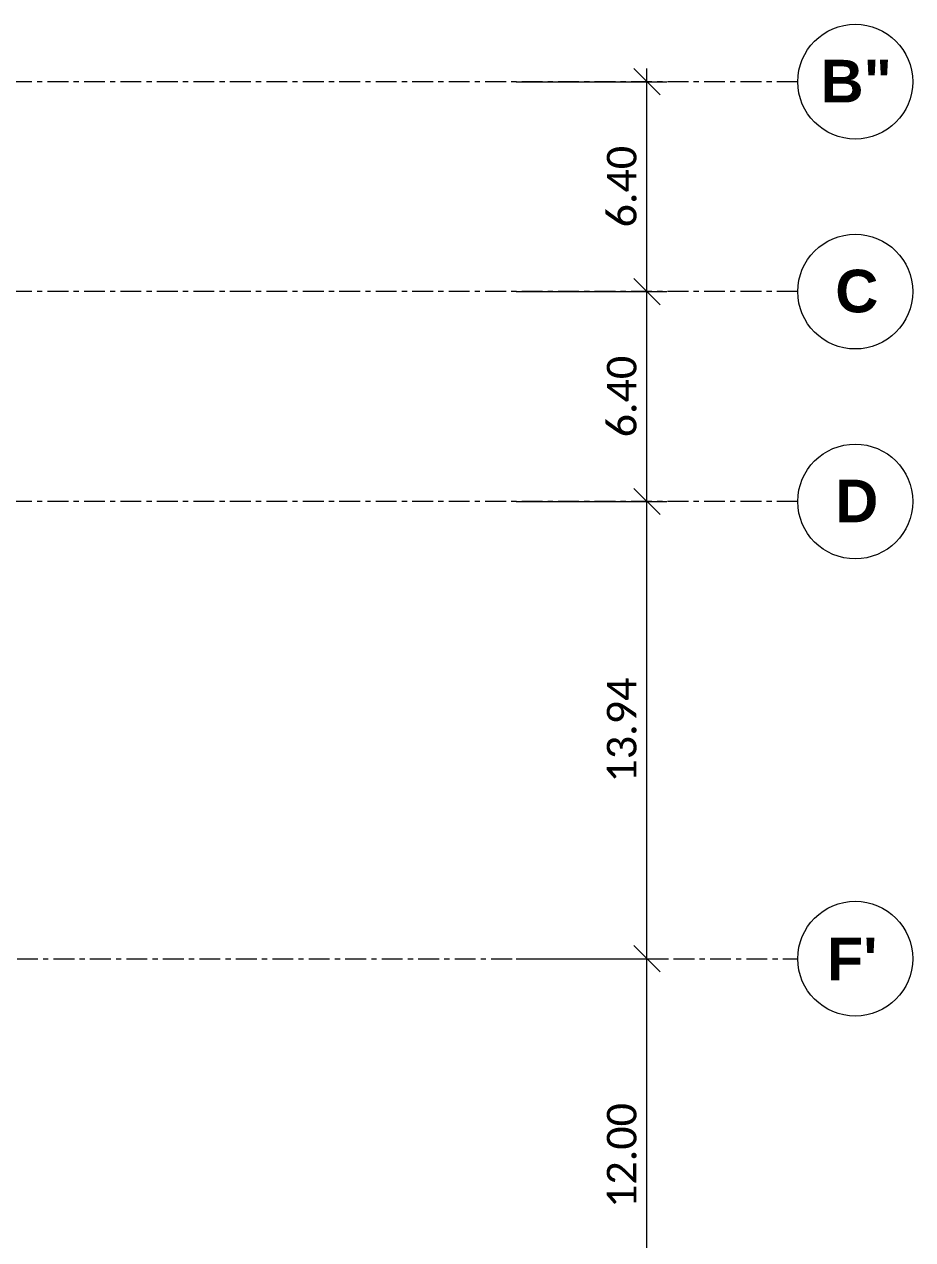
# Model space of a CAD drawing. Header units: metres. Extents: x 1156 to 2335, y -13 to 268.
# Drawn here: x 1394.02 to 1421.09, y 155.69 to 192.75 of the extents above; entities that cross this region are included whole.
import ezdxf

# ---------------------------------------------------------------- set-up
doc = ezdxf.new("R2010")
doc.units = ezdxf.units.M
doc.header["$LTSCALE"] = 0.05
doc.header["$PDMODE"] = 1
doc.linetypes.add('Grid Line', pattern=[0.022225, 0.0127, -0.003175, 0.003175, -0.003175])
doc.layers.get('0').update_dxf_attribs({"lineweight": 0})
doc.layers.get('Defpoints').update_dxf_attribs({"lineweight": 15})
for name, color, linetype, lineweight in [('#COTAS', 7, 'Continuous', 18), ('S-GRID-IDEN', 7, 'Continuous', 5), ('S-GRID-IDEN-1', 7, 'Continuous', 18)]:
    doc.layers.add(name, color=color, linetype=linetype, lineweight=lineweight)
doc.layers.add('S-GRID-1', color=7, linetype='Grid Line', lineweight=5, true_color=0x0080c0)
doc.styles.add('Arial_B', font='arialbd.ttf', dxfattribs={"height": 1.3})
doc.styles.add('Calibri', font='calibri.ttf', dxfattribs={"height": 0.9})
doc.dimstyles.new('_Linear__M_MM_1_8mm', dxfattribs={"dimscale": 0.3048, "dimtxt": 0.9, "dimasz": 2.624672, "dimexe": 2, "dimexo": 0.0625, "dimgap": 1, "dimtad": 1, "dimrnd": 0.001, "dimzin": 0, "dimdsep": 46, "dimtxsty": 'Calibri', "dimblk1": 'OBLIQUE', "dimblk2": 'OBLIQUE', "dimsah": 1, "dimcen": 0.09, "dimdle": 1.312336, "dimclrd": 1, "dimclre": 1, "dimclrt": 1, "dimazin": 0, "dimtfac": 1, "dimtix": 1, "dimtmove": 0, "dimatfit": 3, "dimfxl": 0.1, "dimtvp": 1, "dimtolj": 1, "dimtzin": 0, "dimlwd": 5, "dimlwe": 5, "dimarcsym": 2})

# ---------------------------------------------------------------- blocks, each defined once
blk = doc.blocks.new('Eixo - CABEÇA DE EIXO - PRETO-498843-Térreo Copiar 1')
at = {"layer": 'S-GRID-IDEN-1'}
blk.add_circle((0, 0), 0.0035, dxfattribs=at)
blk = doc.blocks.new('_OBLIQUE')
at = {"color": 0, "linetype": 'ByBlock'}
blk.add_line((-0.5, -0.5), (0.5, 0.5), dxfattribs=at)
blk = doc.blocks.new('*D1180')
at = {"layer": '#COTAS', "color": 1, "lineweight": 5, "transparency": 16777216}
for p, q in [((1412.994, 151.86), (1412.994, 164.66)), ((1409.013, 164.26), (1413.604, 164.26)), ((1409.013, 152.26), (1413.604, 152.26))]:
    blk.add_line(p, q, dxfattribs=at)
at = {"layer": 'Defpoints', "color": 0, "transparency": 16777216}
for p in [(1408.994, 164.26), (1412.994, 164.26), (1408.994, 152.26)]:
    blk.add_point(p, dxfattribs=at)
at = {"layer": '#COTAS', "color": 1, "lineweight": 5, "transparency": 16777216, "xscale": 0.8, "yscale": 0.8, "zscale": 0.8}
for p, rotation in [((1412.994, 164.26), 90), ((1412.994, 152.26), 270)]:
    blk.add_blockref('_OBLIQUE', p, dxfattribs=dict(at, rotation=rotation))
at = {"layer": '#COTAS', "color": 1, "transparency": 16777216, "insert": (1412.228, 158.26), "char_height": 0.9, "width": 3.87808, "attachment_point": 5, "rotation": 90, "style": 'Calibri'}
blk.add_mtext('\\A1;12.00', dxfattribs=at)
blk = doc.blocks.new('*D1181')
at = {"layer": '#COTAS', "color": 1, "lineweight": 5, "transparency": 16777216}
for p, q in [((1412.994, 163.86), (1412.994, 178.6)), ((1409.013, 178.2), (1413.604, 178.2)), ((1409.013, 164.26), (1413.604, 164.26))]:
    blk.add_line(p, q, dxfattribs=at)
at = {"layer": 'Defpoints', "color": 0, "transparency": 16777216}
for p in [(1408.994, 178.2), (1412.994, 178.2), (1408.994, 164.26)]:
    blk.add_point(p, dxfattribs=at)
at = {"layer": '#COTAS', "color": 1, "lineweight": 5, "transparency": 16777216, "xscale": 0.8, "yscale": 0.8, "zscale": 0.8}
for p, rotation in [((1412.994, 178.2), 90), ((1412.994, 164.26), 270)]:
    blk.add_blockref('_OBLIQUE', p, dxfattribs=dict(at, rotation=rotation))
at = {"layer": '#COTAS', "color": 1, "transparency": 16777216, "insert": (1412.228, 171.23), "char_height": 0.9, "width": 3.87808, "attachment_point": 5, "rotation": 90, "style": 'Calibri'}
blk.add_mtext('\\A1;13.94', dxfattribs=at)
blk = doc.blocks.new('*D1182')
at = {"layer": '#COTAS', "color": 1, "lineweight": 5, "transparency": 16777216}
for p, q in [((1412.994, 177.8), (1412.994, 185)), ((1409.013, 184.6), (1413.604, 184.6)), ((1409.013, 178.2), (1413.604, 178.2))]:
    blk.add_line(p, q, dxfattribs=at)
at = {"layer": 'Defpoints', "color": 0, "transparency": 16777216}
for p in [(1408.994, 184.6), (1412.994, 184.6), (1408.994, 178.2)]:
    blk.add_point(p, dxfattribs=at)
at = {"layer": '#COTAS', "color": 1, "lineweight": 5, "transparency": 16777216, "xscale": 0.8, "yscale": 0.8, "zscale": 0.8}
for p, rotation in [((1412.994, 184.6), 90), ((1412.994, 178.2), 270)]:
    blk.add_blockref('_OBLIQUE', p, dxfattribs=dict(at, rotation=rotation))
at = {"layer": '#COTAS', "color": 1, "transparency": 16777216, "insert": (1412.228, 181.4), "char_height": 0.9, "width": 3.01346, "attachment_point": 5, "rotation": 90, "style": 'Calibri'}
blk.add_mtext('\\A1;6.40', dxfattribs=at)
blk = doc.blocks.new('*D1183')
at = {"layer": '#COTAS', "color": 1, "lineweight": 5, "transparency": 16777216}
for p, q in [((1412.994, 184.2), (1412.994, 191.4)), ((1409.013, 191), (1413.604, 191)), ((1409.013, 184.6), (1413.604, 184.6))]:
    blk.add_line(p, q, dxfattribs=at)
at = {"layer": 'Defpoints', "color": 0, "transparency": 16777216}
for p in [(1408.994, 191), (1412.994, 191), (1408.994, 184.6)]:
    blk.add_point(p, dxfattribs=at)
at = {"layer": '#COTAS', "color": 1, "lineweight": 5, "transparency": 16777216, "xscale": 0.8, "yscale": 0.8, "zscale": 0.8}
for p, rotation in [((1412.994, 191), 90), ((1412.994, 184.6), 270)]:
    blk.add_blockref('_OBLIQUE', p, dxfattribs=dict(at, rotation=rotation))
at = {"layer": '#COTAS', "color": 1, "transparency": 16777216, "insert": (1412.228, 187.8), "char_height": 0.9, "width": 3.01346, "attachment_point": 5, "rotation": 90, "style": 'Calibri'}
blk.add_mtext('\\A1;6.40', dxfattribs=at)

msp = doc.modelspace()

# ---------------------------------------------------------------- linework, layer by layer
at = {"layer": 'S-GRID-1', "ltscale": 1000}
for p, q in [((1417.59, 191, 1.567), (1238.702, 191, 1.567)), ((1417.59, 184.6, 1.567), (1180.634, 184.6, 1.567)), ((1417.59, 178.2, 1.567), (1180.634, 178.2, 1.567)), ((1317.125, 164.26, 1.567), (1417.59, 164.26, 1.567))]:
    msp.add_line(p, q, dxfattribs=at)

# ---------------------------------------------------------------- block references
at = {"layer": 'S-GRID-IDEN', "xscale": 499.9999999999995, "yscale": 499.9999999999995, "zscale": 499.9999999999995}
for p, rotation in [((1419.34, 191, 1.567), 89.99999999999982), ((1419.34, 184.6, 1.567), 89.99999999999982), ((1419.34, 178.2, 1.567), 89.99999999999982), ((1419.34, 164.26, 1.567), 269.9999999999994)]:
    msp.add_blockref('Eixo - CABEÇA DE EIXO - PRETO-498843-Térreo Copiar 1', p, dxfattribs=dict(at, rotation=rotation))

# ---------------------------------------------------------------- texts
at = {"layer": 'S-GRID-IDEN', "char_height": 1.3, "attachment_point": 1, "style": 'Arial_B'}
for s, insert, width in [('B"', (1418.284, 191.667, 1.567), 2.68565), ('\\fArial|b1|i0|c0|p34|;C', (1418.732, 185.267, 1.567), 1.60337), ('\\fArial|b1|i0|c0|p34|;D', (1418.732, 178.867, 1.567), 1.60337), ("F'", (1418.475, 164.903, 1.567), 1.88397)]:
    msp.add_mtext(s, dxfattribs=dict(at, insert=insert, width=width))

# ---------------------------------------------------------------- dimensions: what is measured, and where the dimension line sits
at = {"layer": '#COTAS'}
for base, p1, p2, override, picture, middle in [((1412.994, 191, 1.567), (1408.994, 184.6, 1.567), (1408.994, 191, 1.567), {"dimpost": '<>', "dimfxl": 6.4}, '*D1183', (1412.228, 187.8, 1.567)), ((1412.994, 184.6, 1.567), (1408.994, 178.2, 1.567), (1408.994, 184.6, 1.567), {"dimpost": '<>', "dimfxl": 6.4}, '*D1182', (1412.228, 181.4, 1.567)), ((1412.994, 178.2, 1.567), (1408.994, 164.26, 1.567), (1408.994, 178.2, 1.567), {"dimpost": '<>', "dimfxl": 13.94}, '*D1181', (1412.228, 171.23, 1.567)), ((1412.994, 164.26, 1.567), (1408.994, 152.26, 1.567), (1408.994, 164.26, 1.567), {"dimpost": '<>', "dimfxl": 12}, '*D1180', (1412.228, 158.26, 1.567))]:
    dim = msp.add_linear_dim(base=base, p1=p1, p2=p2, angle=90, dimstyle='_Linear__M_MM_1_8mm', override=override, dxfattribs=at)
    dim.commit()
    dim.dimension.update_dxf_attribs({"geometry": picture, "text_midpoint": middle})

doc.saveas('drawing.dxf')
